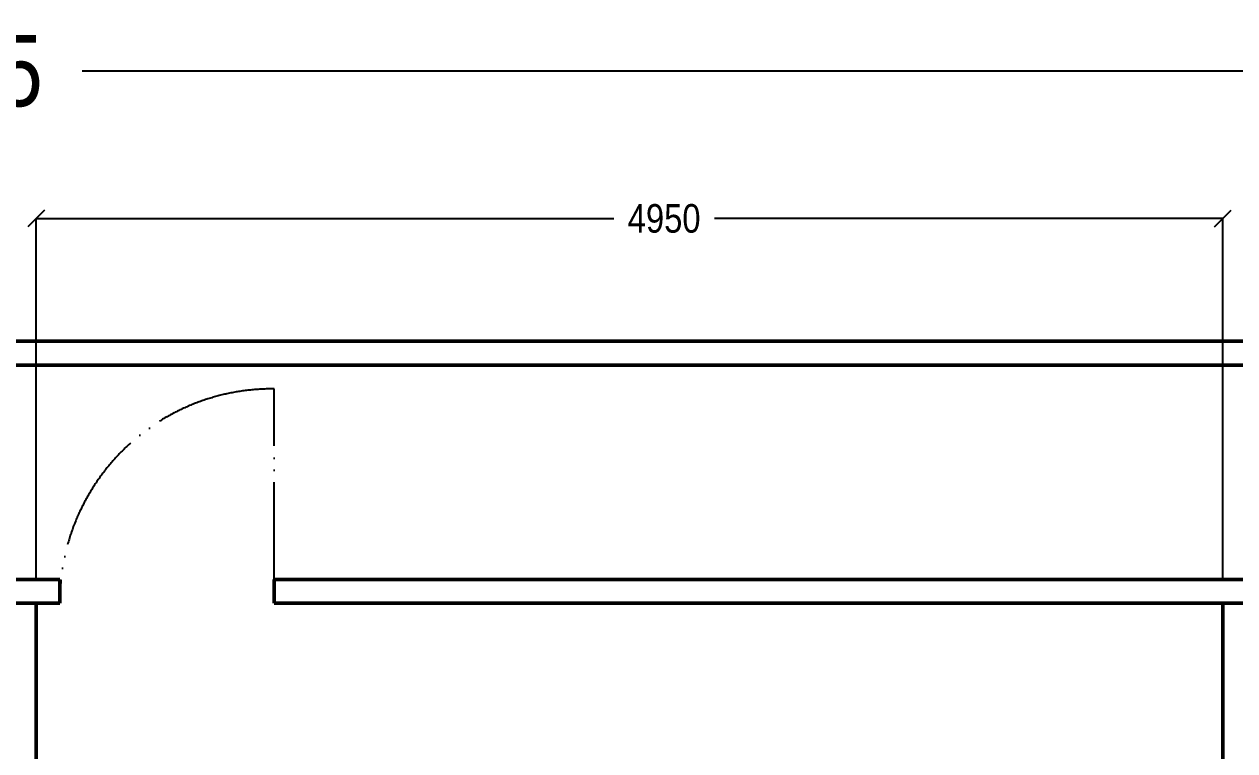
# Model space of a CAD drawing. Header units: millimetres. Extents: x -9564 to 100156, y -26854 to 24346.
# Drawn here: x 63207 to 68290, y -1572 to 1479 of the extents above; entities that cross this region are included whole.
import ezdxf

# ---------------------------------------------------------------- set-up
doc = ezdxf.new("R2010")
doc.units = ezdxf.units.MM
doc.header["$LTSCALE"] = 100
doc.linetypes.add('DIVIDEX2', pattern=[6.604, 5.08, -0.508, 0, -0.508, 0, -0.508])
doc.layers.add('Cotas secundarias', color=41, linetype='Continuous')
doc.layers.add('Puertas', color=43, linetype='DIVIDEX2')
doc.layers.add('Paredes', color=7, linetype='Continuous', lineweight=50)
doc.styles.add('OpenSansCondensed-Light', font='OpenSansCondensed-Light.ttf')
doc.dimstyles.new('Cotas Mateo', dxfattribs={"dimtxt": 120, "dimasz": 70, "dimexe": 0.375, "dimexo": 0.125, "dimgap": 0.1, "dimtad": 1, "dimdec": 0, "dimzin": 12, "dimdsep": 46, "dimtxsty": 'OpenSansCondensed-Light', "dimblk": 'OBLIQUE', "dimcen": 2.5, "dimazin": 3, "dimtfac": 0.5, "dimtdec": 0, "dimtmove": 2, "dimatfit": 3, "dimarcsym": 0})
doc.dimstyles.new('Cotas Mateo 2', dxfattribs={"dimtxt": 300, "dimasz": 100, "dimexe": 0.375, "dimexo": 0.125, "dimgap": 0.1, "dimtad": 1, "dimzin": 12, "dimdsep": 46, "dimtxsty": 'OpenSansCondensed-Light', "dimblk": 'OBLIQUE', "dimcen": 2.5, "dimazin": 3, "dimtfac": 0.5, "dimtmove": 2, "dimatfit": 3, "dimarcsym": 0})

# ---------------------------------------------------------------- blocks, each defined once
blk = doc.blocks.new('_OBLIQUE')
at = {"color": 0, "linetype": 'ByBlock'}
blk.add_line((-0.5, -0.5), (0.5, 0.5), dxfattribs=at)
blk = doc.blocks.new('*D147')
at = {"layer": 'Cotas secundarias', "color": 0, "lineweight": -2, "transparency": 16777216}
for p, q in [((51869.6, 147.7), (51869.6, 1282.1)), ((51869.6, 1281.8), (62164.5, 1281.8)), ((72965.5, 1281.8), (63450.4, 1281.8)), ((72965.5, 147.7), (72965.5, 1282.1))]:
    blk.add_line(p, q, dxfattribs=at)
at = {"layer": 'Defpoints', "color": 0, "transparency": 16777216}
for p in [(72965.5, 1281.8), (51869.6, 147.6), (72965.5, 147.6)]:
    blk.add_point(p, dxfattribs=at)
at = {"layer": 'Cotas secundarias', "color": 0, "lineweight": -2, "transparency": 16777216, "xscale": 100, "yscale": 100, "zscale": 100, "rotation": 180}
blk.add_blockref('_OBLIQUE', (51869.6, 1281.8), dxfattribs=at)
at = {"layer": 'Cotas secundarias', "color": 0, "lineweight": -2, "transparency": 16777216, "xscale": 100, "yscale": 100, "zscale": 100}
blk.add_blockref('_OBLIQUE', (72965.5, 1281.8), dxfattribs=at)
at = {"layer": 'Cotas secundarias', "color": 0, "transparency": 16777216, "insert": (62807.4, 1281.8), "char_height": 300, "attachment_point": 5, "style": 'OpenSansCondensed-Light'}
blk.add_mtext('21065', dxfattribs=at)
blk = doc.blocks.new('*D149')
at = {"layer": 'Cotas secundarias', "color": 0, "lineweight": -2, "transparency": 16777216}
for p, q in [((63257.1, -852.3), (63257.1, 662.9)), ((63257.1, 662.5), (65682.6, 662.5)), ((68240.2, 662.5), (66105.6, 662.5)), ((68240.2, -852.3), (68240.2, 662.9))]:
    blk.add_line(p, q, dxfattribs=at)
at = {"layer": 'Defpoints', "color": 0, "transparency": 16777216}
for p in [(63257.1, 662.5), (63257.1, -852.4), (68240.2, -852.4)]:
    blk.add_point(p, dxfattribs=at)
at = {"layer": 'Cotas secundarias', "color": 0, "lineweight": -2, "transparency": 16777216, "xscale": 70, "yscale": 70, "zscale": 70, "rotation": 180}
blk.add_blockref('_OBLIQUE', (63257.1, 662.5), dxfattribs=at)
at = {"layer": 'Cotas secundarias', "color": 0, "lineweight": -2, "transparency": 16777216, "xscale": 70, "yscale": 70, "zscale": 70}
blk.add_blockref('_OBLIQUE', (68240.2, 662.5), dxfattribs=at)
at = {"layer": 'Cotas secundarias', "color": 0, "transparency": 16777216, "insert": (65894.1, 662.5), "char_height": 120, "attachment_point": 5, "style": 'OpenSansCondensed-Light'}
blk.add_mtext('4950', dxfattribs=at)

msp = doc.modelspace()

# ---------------------------------------------------------------- linework, layer by layer
at = {"layer": 'Paredes'}
for p, q in [((51869.589, 147.555), (72965.508, 147.555)), ((51969.589, 47.555), (72965.508, 47.555)), ((57369.589, -852.445), (63357.067, -852.445)), ((63357.067, -952.642), (63357.067, -852.445)), ((64257.067, -952.642), (64257.067, -852.445)), ((64257.067, -852.445), (68440.245, -852.445)), ((63357.067, -952.64), (57425.196, -952.761)), ((63257.067, -3852.442), (63257.067, -952.445)), ((63257.067, -952.642), (63357.067, -952.642)), ((68340.245, -952.538), (64257.067, -952.621)), ((68240.245, -3852.442), (68240.245, -952.445))]:
    msp.add_line(p, q, dxfattribs=at)
at = {"layer": 'Puertas'}
msp.add_line((64257.11, -952.642), (64257.11, -52.642), dxfattribs=at)
msp.add_arc((64248.278, -943.809), 891.211, 89.432158, 180.567842, dxfattribs=at)

# ---------------------------------------------------------------- dimensions: what is measured, and where the dimension line sits
at = {"layer": 'Cotas secundarias'}
for base, p1, p2, text, dimstyle, picture, middle in [((72965.508, 1281.774), (51869.589, 147.555), (72965.508, 147.555), '21065', 'Cotas Mateo 2', '*D147', (62807.449, 1281.774)), ((63257.067, 662.482), (68240.245, -852.445), (63257.067, -852.445), '4950', 'Cotas Mateo', '*D149', (65894.091, 662.482))]:
    dim = msp.add_linear_dim(base=base, p1=p1, p2=p2, text=text, dimstyle=dimstyle, dxfattribs=at)
    dim.commit()
    dim.dimension.update_dxf_attribs({"geometry": picture, "text_midpoint": middle, "dimtype": 160})

doc.saveas('drawing.dxf')
